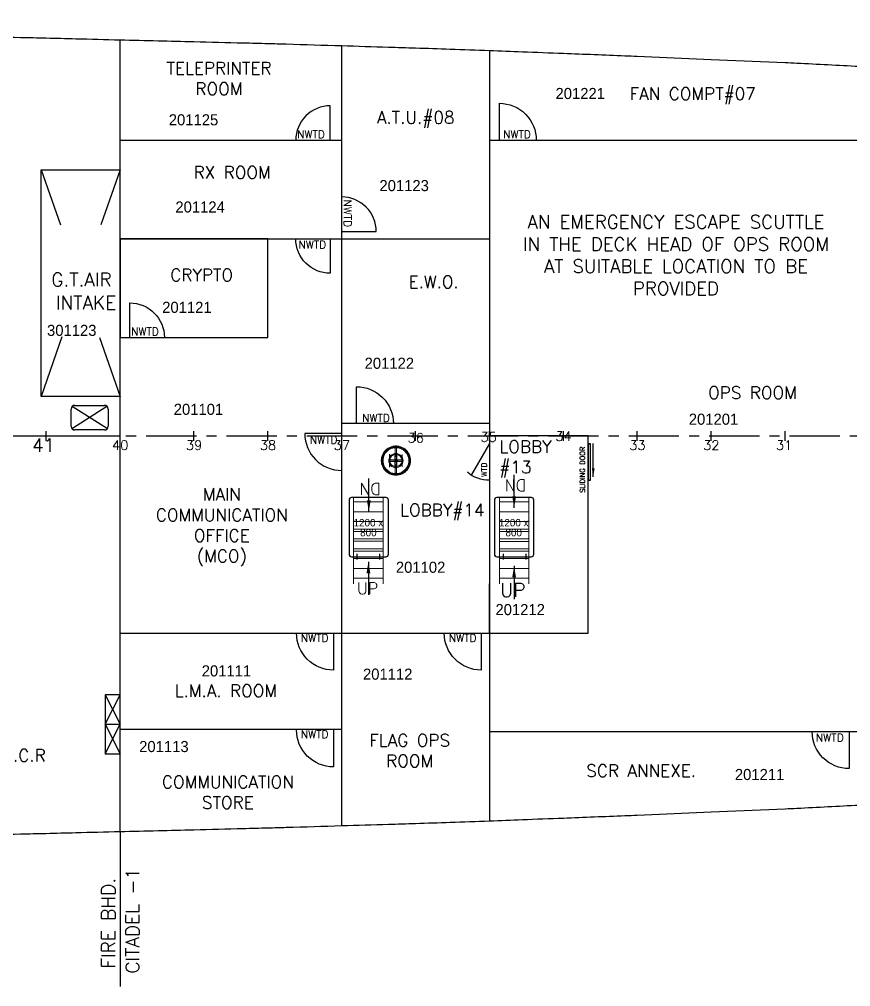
# Model space of a CAD drawing. Header units: inches. Extents: x -439515 to 169029, y 81280 to 226722.
# Drawn here: x 92598 to 107066, y 81280 to 98107 of the extents above; entities that cross this region are included whole.
import ezdxf
from ezdxf.enums import TextEntityAlignment as Align

# ---------------------------------------------------------------- set-up
doc = ezdxf.new("R2010")
doc.units = ezdxf.units.IN
doc.header["$LTSCALE"] = 700
doc.header["$MEASUREMENT"] = 0
doc.linetypes.add('CENTER', pattern=[2, 1.25, -0.25, 0.25, -0.25])
for name, color, linetype in [('00', 7, 'Continuous'), ('01', 7, 'Continuous'), ('2 DECK', 7, 'Continuous'), ('COMPT.NOS', 4, 'Continuous'), ('COMPTNAME', 7, 'Continuous'), ('Escape scuttle', 30, 'Continuous'), ('Escape scuttle-RefEdit0', 30, 'Continuous'), ('HATCHES', 7, 'Continuous'), ('LIGHT_BULKHEADS', 7, 'Continuous')]:
    doc.layers.add(name, color=color, linetype=linetype)
doc.layers.add('LADDER', color=7, linetype='Continuous', lineweight=15)
doc.styles.add('ROMANS', font='romans')
doc.styles.add('style1', font='romans.shx', dxfattribs={"height": 250})
doc.dimstyles.new('Copy(2) of Standard', dxfattribs={"dimtxt": 200, "dimasz": 150, "dimexe": 25, "dimexo": 25, "dimgap": 50, "dimtad": 2, "dimdec": 0, "dimzin": 0, "dimdsep": 46, "dimtxsty": 'Standard', "dimcen": 0, "dimclrd": 40, "dimclre": 40, "dimadec": 0, "dimazin": 0, "dimtfac": 1, "dimtdec": 0, "dimtmove": 2, "dimatfit": 3, "dimfxl": 1, "dimtolj": 1, "dimtzin": 0, "dimarcsym": 0})
doc.dimstyles.get("Standard").update_dxf_attribs({"dimtxt": 150.18, "dimasz": 200.18, "dimexe": 0.8, "dimexo": 0.625, "dimgap": 0.09, "dimtad": 0, "dimtih": 1, "dimtoh": 1, "dimdec": 0, "dimzin": 0, "dimdsep": 46, "dimtxsty": 'Standard', "dimcen": 8.09, "dimclrd": 40, "dimclre": 40, "dimadec": 0, "dimazin": 0, "dimtfac": 1, "dimtdec": 0, "dimtofl": 0, "dimtmove": 0, "dimatfit": 3, "dimfxl": 1, "dimtolj": 1, "dimtzin": 0, "dimarcsym": 0})

# ---------------------------------------------------------------- blocks, each defined once
blk = doc.blocks.new('ser4')
at = {"linetype": 'Continuous'}
blk.add_lwpolyline([(-159594, 145730), (-159965, 146373)], dxfattribs=at)
blk.add_arc((-159594, 145780), 700, 90, 130, dxfattribs=at)
blk = doc.blocks.new('3DFG')
at = {"color": 6, "linetype": 'Continuous'}
for p, q in [((166263, 174508), (166563, 175108)), ((166263, 175108), (166563, 174508)), ((166263, 173908), (166563, 174508)), ((166263, 174508), (166563, 173908))]:
    blk.add_line(p, q, dxfattribs=at)
at = {"color": 6}
blk.add_line((166263, 174508), (166563, 174508), dxfattribs=at)
at = {"layer": '01', "color": 6, "linetype": 'ByBlock'}
blk.add_lwpolyline([(166263, 173908), (166563, 173908), (166563, 175108), (166263, 175108)], close=True, dxfattribs=at)
blk = doc.blocks.new('DLN', base_point=(36758, 6815))
at = {"linetype": 'Continuous'}
blk.add_lwpolyline([(37258, 6815), (37258, 7815, 0.414214), (36258, 6815)], format="xyb", dxfattribs=at)
blk = doc.blocks.new('A$C49E2739F')
at = {"layer": 'LADDER', "color": 3}
for p, q in [((112, 600), (1312, 600)), ((200, 600), (200, 0)), ((400, 600), (400, 0)), ((600, 600), (600, 0)), ((800, 600), (800, 0)), ((1000, 600), (1000, 0)), ((1200, 600), (1200, 0)), ((112, 0), (1312, 0))]:
    blk.add_line(p, q, dxfattribs=at)
blk = doc.blocks.new('A$C1959151D')
at = {"layer": 'Escape scuttle-RefEdit0', "color": 3, "lineweight": 0}
for p, q in [((285, 554), (285, 559)), ((309, 559), (285, 559)), ((297, 421), (297, 441)), ((297, 441), (297, 421)), ((308, 423), (310, 322)), ((309, 554), (309, 559)), ((153, 297), (173, 297)), ((173, 297), (153, 297)), ((171, 308), (272, 310)), ((272, 310), (272, 284)), ((317, 317), (277, 317)), ((277, 277), (317, 277)), ((310, 322), (284, 322)), ((286, 171), (284, 272)), ((284, 272), (310, 272)), ((285, 309), (285, 285)), ((286, 309), (285, 309)), ((285, 285), (286, 285)), ((309, 278), (285, 278)), ((285, 272), (285, 278)), ((285, 272), (309, 272)), ((286, 309), (286, 285)), ((291, 309), (286, 309)), ((286, 285), (291, 285)), ((303, 321), (291, 321)), ((291, 278), (291, 321)), ((291, 309), (291, 285)), ((297, 309), (291, 309)), ((291, 285), (297, 285)), ((291, 278), (303, 278)), ((297, 309), (297, 285)), ((303, 309), (297, 309)), ((297, 285), (303, 285)), ((303, 278), (303, 321)), ((303, 285), (303, 309)), ((308, 309), (303, 309)), ((303, 285), (308, 285)), ((308, 285), (308, 309)), ((309, 309), (308, 309)), ((308, 285), (309, 285)), ((309, 285), (309, 309)), ((309, 285), (309, 309)), ((309, 272), (309, 278)), ((322, 284), (322, 310)), ((423, 286), (322, 284)), ((421, 297), (441, 297)), ((441, 297), (421, 297)), ((285, 40), (285, 35)), ((285, 35), (309, 35)), ((297, 173), (297, 153)), ((297, 153), (297, 173)), ((297, 0), (297, 35)), ((297, 0), (297, 35)), ((297, 16), (297, 22)), ((297, 16), (297, 22)), ((297, 0), (297, 15)), ((297, 0), (297, 15)), ((309, 40), (309, 35))]:
    blk.add_line(p, q, dxfattribs=at)
for points in [[(231, 587), (264, 592), (297, 594), (330, 592), (363, 587), (395, 577), (426, 565), (455, 548), (482, 529), (507, 507), (529, 482), (548, 455), (565, 426), (577, 395), (587, 363), (592, 330), (594, 297), (592, 264), (587, 231), (577, 199), (565, 168), (548, 139), (529, 112), (507, 87), (482, 65), (455, 46), (426, 29), (395, 17), (363, 7), (330, 2), (297, 0)], [(231, 587), (264, 592), (297, 594), (330, 592), (363, 587), (395, 577), (426, 565), (455, 548), (482, 529), (507, 507), (529, 482), (548, 455), (565, 426), (577, 395), (587, 363), (592, 330), (594, 297), (592, 264), (587, 231), (577, 199), (565, 168), (548, 139), (529, 112), (507, 87), (482, 65), (455, 46), (426, 29), (395, 17), (363, 7), (330, 2), (297, 0)], [(285, 594), (285, 554), (309, 554), (309, 594), (285, 594)], [(231, 7), (199, 17), (168, 29), (139, 46), (112, 65), (87, 87), (65, 112), (46, 139), (29, 168), (17, 199), (7, 231), (2, 264), (0, 297), (2, 330), (7, 363), (17, 395), (29, 426), (46, 455), (65, 482), (87, 507), (112, 529), (139, 548), (168, 565), (199, 577), (231, 587)], [(231, 7), (199, 17), (168, 29), (139, 46), (112, 65), (87, 87), (65, 112), (46, 139), (29, 168), (17, 199), (7, 231), (2, 264), (0, 297), (2, 330), (7, 363), (17, 395), (29, 426), (46, 455), (65, 482), (87, 507), (112, 529), (139, 548), (168, 565), (199, 577), (231, 587)], [(360, 572), (329, 577), (297, 579), (265, 577), (234, 572), (204, 563), (175, 551), (147, 536), (121, 518), (97, 497), (76, 473), (58, 447), (43, 419), (31, 390), (22, 360), (17, 329), (15, 297), (17, 265), (22, 234), (31, 204), (43, 175), (58, 147), (76, 121), (97, 97), (121, 76), (147, 58), (175, 43), (204, 31), (234, 22), (265, 17), (297, 15), (297, 0), (264, 2), (231, 7)], [(235, 23), (204, 32), (175, 44), (148, 59), (122, 78), (99, 99), (78, 122), (59, 148), (44, 175), (32, 204), (23, 235), (18, 266), (16, 297), (18, 328), (23, 359), (32, 390), (44, 419), (59, 446), (78, 472), (99, 495), (122, 516), (148, 535), (175, 550), (204, 562), (235, 571)], [(358, 565), (328, 570), (297, 572), (266, 570), (236, 565), (206, 556), (178, 545), (151, 530), (126, 512), (103, 491), (82, 468), (64, 443), (49, 416), (38, 388), (29, 358), (24, 328), (22, 297), (24, 266), (29, 236), (38, 206), (49, 178), (64, 151), (82, 126), (103, 103), (126, 82), (151, 64), (178, 49), (206, 38), (236, 29), (266, 24), (297, 22), (297, 16), (266, 18), (235, 23)], [(360, 552), (329, 557), (297, 559), (265, 557), (234, 552), (204, 542), (175, 529), (148, 513), (123, 493), (101, 471), (81, 446), (65, 419), (52, 390), (42, 360), (37, 329), (35, 297), (37, 265), (42, 234), (52, 204), (65, 175), (81, 148), (101, 123), (123, 101), (148, 81), (175, 65), (204, 52), (234, 42), (265, 37), (297, 35), (297, 0), (264, 2), (231, 7)], [(167, 421), (167, 173), (173, 173), (173, 421), (167, 421)], [(235, 571), (266, 576), (297, 578), (328, 576), (359, 571), (390, 562), (419, 550), (446, 535), (472, 516), (495, 495), (516, 472), (535, 446), (550, 419), (562, 390), (571, 359), (576, 328), (578, 297), (576, 266), (571, 235), (562, 204), (550, 175), (535, 148), (516, 122), (495, 99), (472, 78), (446, 59), (419, 44), (390, 32), (359, 23), (328, 18), (297, 16)], [(285, 559), (277, 322), (277, 317)], [(277, 317), (285, 554), (309, 554), (317, 317)], [(284, 322), (286, 423), (308, 423)], [(317, 317), (317, 322), (309, 559)], [(358, 29), (388, 38), (416, 49), (443, 64), (468, 82), (491, 103), (512, 126), (530, 151), (545, 178), (556, 206), (565, 236), (570, 266), (572, 297), (570, 328), (565, 358), (556, 388), (545, 416), (530, 443), (512, 468), (491, 491), (468, 512), (443, 530), (416, 545), (388, 556), (358, 565)], [(360, 22), (390, 31), (419, 43), (447, 58), (473, 76), (497, 97), (518, 121), (536, 147), (551, 175), (563, 204), (572, 234), (577, 265), (579, 297), (577, 329), (572, 360), (563, 390), (551, 419), (536, 447), (518, 473), (497, 497), (473, 518), (447, 536), (419, 551), (390, 563), (360, 572)], [(360, 42), (390, 52), (419, 65), (446, 81), (471, 101), (493, 123), (513, 148), (529, 175), (542, 204), (552, 234), (557, 265), (559, 297), (557, 329), (552, 360), (542, 390), (529, 419), (513, 446), (493, 471), (471, 493), (446, 513), (419, 529), (390, 542), (360, 552)], [(421, 421), (421, 173), (427, 173), (427, 421), (421, 421)], [(272, 284), (171, 286), (171, 308)], [(173, 316), (173, 310), (421, 310), (421, 316), (173, 316)], [(173, 284), (173, 278), (421, 278), (421, 284), (173, 284)], [(272, 284), (274, 284), (274, 310), (272, 310)], [(277, 277), (277, 272), (285, 35)], [(317, 277), (309, 40), (285, 40), (277, 277)], [(284, 322), (284, 320), (310, 320), (310, 322)], [(310, 272), (310, 274), (284, 274), (284, 272)], [(310, 272), (308, 171), (286, 171)], [(309, 35), (317, 272), (317, 277)], [(322, 310), (320, 310), (320, 284), (322, 284)], [(322, 310), (423, 308), (423, 286)], [(285, 40), (285, 0), (309, 0), (309, 40), (285, 40)], [(297, 35), (329, 37), (360, 42)], [(297, 22), (328, 24), (358, 29)], [(297, 15), (329, 17), (360, 22)]]:
    blk.add_lwpolyline(points, dxfattribs=at)
for points in [[(297, 22, 0.999999), (297, 572, 0.999999), (297, 22, 0.999999)], [(297, 272, 1), (297, 322, 1), (297, 272, 1)], [(297, 272, 1), (297, 322, 1), (297, 272, 1)], [(297, 272, 1), (297, 322, 1), (297, 272, 1)], [(297, 285, 1), (297, 309, 1), (297, 285, 1)]]:
    blk.add_lwpolyline(points, format="xyb", dxfattribs=at)
for radius, start, end in [(144, 90, 180.0001), (124, 90, 180), (144, 359.9999, 90), (124, 0, 90), (144, 179.9999, 270), (124, 180, 270), (144, 270, 0.0001), (124, 270, 0)]:
    blk.add_arc((297, 297), radius, start, end, dxfattribs=at)

msp = doc.modelspace()

# ---------------------------------------------------------------- hatches: boundary and pattern name
at = {"linetype": 'ByBlock', "lineweight": -2, "ltscale": 0.2}
h = msp.add_hatch(color=0, dxfattribs=at)
edge = h.paths.add_edge_path()
edge.add_arc((102503.9, 90719.1), 8.39, 0, 360)
h = msp.add_hatch(color=0, dxfattribs=at)
edge = h.paths.add_edge_path()
edge.add_arc((102503.9, 90092.9), 8.39, 0, 360)

# ---------------------------------------------------------------- linework, layer by layer
at = {"color": 7}
for p, q in [((94350.4, 83973.6), (94350.4, 97744.8)), ((98208.6, 84074.8), (98208.6, 97643.6)), ((100780.7, 97559.6), (100780.7, 84158.8)), ((100780.7, 96003.5), (107211, 96003.5)), ((94350.4, 94288.7), (100780.7, 94288.7)), ((93064.3, 90773.5), (93064.3, 90944.9)), ((94350.4, 90773.5), (94350.4, 90944.9)), ((95636.5, 90773.5), (95636.5, 90944.9)), ((96922.5, 90773.5), (96922.5, 90944.9)), ((98208.6, 90773.5), (98208.6, 90944.9)), ((99494.7, 90773.5), (99494.7, 90944.9)), ((100780.7, 90773.5), (100780.7, 90944.9)), ((102066.8, 90773.5), (102066.8, 90944.9)), ((103352.8, 90773.5), (103352.8, 90944.9)), ((104638.9, 90773.5), (104638.9, 90944.9)), ((105925, 90773.5), (105925, 90944.9)), ((94350.4, 87429.7), (100780.7, 87429.7)), ((107211, 85715), (100780.7, 85715))]:
    msp.add_line(p, q, dxfattribs=at)
at = {"color": 42}
for p, q in [((94350.4, 96003.5), (98208.6, 96003.5)), ((98208.6, 85752.3), (94350.4, 85752.3))]:
    msp.add_line(p, q, dxfattribs=at)
at = {"color": 6}
for p, q in [((92978.6, 91545.1), (92978.6, 95489)), ((92978.6, 91545.1), (92978.6, 95489)), ((92978.6, 95489), (94350.4, 95489)), ((92978.6, 95489), (93311.7, 94531.3)), ((94350.4, 95489), (94017.9, 94533.1)), ((93340.1, 92584.4), (92978.6, 91545.1)), ((93992.9, 92572.9), (94350.4, 91545.1)), ((94350.4, 91545.1), (92978.6, 91545.1)), ((93515.7, 91376.7), (94129.9, 90990.6)), ((93564, 91392), (94078.4, 91392)), ((93499.7, 91027.6), (93499.7, 91327.7)), ((94118.7, 91369.4), (93522.9, 90986.7)), ((94142.7, 91327.7), (94142.7, 91027.6)), ((94078.4, 90963.3), (93564, 90963.3))]:
    msp.add_line(p, q, dxfattribs=at)
at = {"color": 5, "linetype": 'CENTER'}
msp.add_line((13603.7, 90859.2), (147274.5, 90859.2), dxfattribs=at)
msp.add_line((87920.1, 90859.2), (94350.4, 90859.2))
at = {"color": 7}
msp.add_lwpolyline([(94350.4, 92574), (96922.5, 92574), (96922.5, 94288.7), (94350.4, 94288.7)], close=True, dxfattribs=at)
at = {"linetype": 'Continuous'}
for points in [[(98465.8, 91073.6), (98465.8, 91716.6, -0.4142136), (99108.8, 91073.6)], [(98208.6, 90902.1), (97565.6, 90902.1, 0.4142136), (98208.6, 90259)], [(98064.5, 87429.7), (98064.5, 86786.7, -0.4142136), (97421.4, 87429.7)], [(100636.6, 87429.7), (100636.6, 86786.7, -0.4142136), (99993.6, 87429.7)], [(98064.5, 85746.5), (98064.5, 85103.5, -0.4142136), (97421.4, 85746.5)]]:
    msp.add_lwpolyline(points, format="xyb", dxfattribs=at)
at = {"color": 0, "linetype": 'ByBlock', "lineweight": -2, "ltscale": 0.2}
msp.add_lwpolyline([(102534.7, 90727.5), (102534.7, 90084.5), (102503.9, 90084.5), (102503.9, 90727.5)], close=True, dxfattribs=at)
for centre in [(102503.9, 90719.1), (102503.9, 90092.9)]:
    msp.add_circle(centre, 8.39, dxfattribs=at)
at = {"color": 6}
for centre, start, end in [((93564, 91327.7), 90, 180), ((94078.4, 91327.7), 0, 90), ((93564, 91027.6), 180, 270), ((94078.4, 91027.6), 270, 0)]:
    msp.add_arc(centre, 64.3, start, end, dxfattribs=at)
at = {"layer": '00', "color": 1}
for points in [[(100780.7, 91073.6), (98208.6, 91073.6)], [(100780.7, 87429.7), (102495.5, 87429.7), (102495.5, 90859.2), (100780.7, 90859.2)]]:
    msp.add_lwpolyline(points, dxfattribs=at)
at = {"layer": '01', "linetype": 'ByBlock'}
msp.add_line((100780.7, 87429.7), (100780.7, 88287.1), dxfattribs=at)
at = {"layer": '01', "color": 4, "linetype": 'ByBlock'}
msp.add_line((94350.4, 83973.6), (94350.4, 81279.8), dxfattribs=at)
at = {"layer": '2 DECK', "color": 7}
for points in [[(108082.4, 97239.3, 0.0002848), (107211, 97285.2, 0.0003801), (106130.8, 97340.8, 0.0019956), (105925, 97350.4), (104638.9, 97405.3), (103352.8, 97460.1, 0.0008319), (103138.5, 97468.9, 0.0001664), (102066.8, 97510.7, 0.0001664), (101352.4, 97538.1, 0.000208), (100780.7, 97559.6, 0.0006242), (100094.8, 97584.2, 0.0007135), (99494.7, 97604.2, 0.0002855), (99020.9, 97619, 0.0001665), (98208.6, 97643.6, 0.0001665), (97244.1, 97672.2, 0.0004996), (96922.5, 97681.3, 0.0004997), (96493.9, 97692.6, 0.0002498), (95636.5, 97713.9, 0.0001618), (95012.4, 97728.9, -0.0001525), (94350.4, 97744.8, -0.0006478), (93578.8, 97764.5, 0.0009717), (93064.3, 97777.4, 0.0008947), (92616.4, 97786.9, -0.0004782), (91778.3, 97803.9, -0.0004454)], [(108082.4, 84479.2, -0.0002848), (107211, 84433.2, -0.0003801), (106130.8, 84377.6, -0.0019956), (105925, 84368), (104638.9, 84313.1), (103352.8, 84258.3, -0.0008319), (103138.5, 84249.5, -0.0001664), (102066.8, 84207.7, -0.0001664), (101352.4, 84180.3, -0.000208), (100780.7, 84158.8, -0.0006242), (100094.8, 84134.2, -0.0007135), (99494.7, 84114.2, -0.0002855), (99020.9, 84099.4, -0.0001665), (98208.6, 84074.8, -0.0001665), (97244.1, 84046.2, -0.0004996), (96922.5, 84037.1, -0.0004997), (96493.9, 84025.8, -0.0002498), (95636.5, 84004.5, -0.0001618), (95012.4, 83989.5, 0.0001525), (94350.4, 83973.6, 0.0006478), (93578.8, 83953.9, -0.0009717), (93064.3, 83941, -0.0008947), (92616.4, 83931.5, 0.0004782), (91778.3, 83914.5, 0.0004454)]]:
    msp.add_lwpolyline(points, format="xyb", dxfattribs=at)
at = {"layer": 'HATCHES', "color": 1}
for points in [[(98980.2, 89787.5), (98380.1, 89787.5, 0.4142136), (98337.2, 89744.6), (98337.2, 88801.5, 0.4142136), (98380.1, 88758.6), (98980.2, 88758.6, 0.4142136), (99023.1, 88801.5), (99023.1, 89744.6, 0.4142136)], [(101509.5, 89787.5), (100909.3, 89787.5, 0.4142136), (100866.5, 89744.6), (100866.5, 88801.5, 0.4142136), (100909.3, 88758.6), (101509.5, 88758.6, 0.4142136), (101552.4, 88801.5), (101552.4, 89744.6, 0.4142136)]]:
    msp.add_lwpolyline(points, format="xyb", close=True, dxfattribs=at)
at = {"layer": 'LIGHT_BULKHEADS'}
for p, q in [((98475.6, 88710.7), (98475.6, 88806.9)), ((98872.1, 88710.7), (98872.1, 88806.9)), ((101017.5, 88806.8), (101017.5, 88710.5)), ((101414, 88806.8), (101414, 88710.5))]:
    msp.add_line(p, q, dxfattribs=at)

# ---------------------------------------------------------------- block references
at = {"color": 7}
for p, xscale, yscale, zscale in [((97709.9, 96003.5), 0.6001624999600753, 0.6001624999600753, 0.6001624999999999), ((101273.7, 96003.5), -0.6430312499999998, 0.6430312499999998, 0.6430312499999998), ((94822, 92574), -0.6001624999600753, 0.6001624999600753, 0.6001624999999999)]:
    msp.add_blockref('DLN', p, dxfattribs=dict(at, xscale=xscale, yscale=yscale, zscale=zscale))
for p, xscale, yscale, zscale, rotation in [((98208.6, 94717.4), 0.6001624999600753, 0.6001624999600753, 0.6001624999999999, 270), ((97709.9, 94288.7), -0.6001624999600753, 0.6001624999600753, 0.6001624999999999, 180), ((106718, 85715), -0.6430312499999998, 0.6430312499999998, 0.6430312499999998, 180)]:
    msp.add_blockref('DLN', p, dxfattribs=dict(at, xscale=xscale, yscale=yscale, zscale=zscale, rotation=rotation))
at = {"layer": '00', "xscale": -0.8573749999999999, "yscale": 0.8573749999999999, "zscale": 0.8573749999999999, "rotation": 180}
msp.add_blockref('ser4', (237612.6, 215676), dxfattribs=at)
at = {"layer": '01', "linetype": 'ByBlock', "xscale": 0.8573749999999999, "yscale": 0.8573749999999999, "zscale": 0.8573749999999999}
msp.add_blockref('3DFG', (-48456.3, -63774.1), dxfattribs=at)
at = {"layer": 'Escape scuttle', "linetype": 'Continuous', "ltscale": 0.2, "xscale": 0.8573749999999999, "yscale": 0.8573749999999999, "zscale": 0.8573749999999999}
msp.add_blockref('A$C1959151D', (98897.1, 90175.8), dxfattribs=at)
at = {"layer": 'LIGHT_BULKHEADS', "color": 3, "extrusion": (0, 0, -1), "xscale": 0.8573749999999999, "yscale": 0.8573749999999999, "zscale": -0.8573749999999999, "rotation": 270}
for p in [(-98930.6, 89885), (-101466.5, 89883.6), (-98930.6, 89412.1), (-101466.5, 89412.1)]:
    msp.add_blockref('A$C49E2739F', p, dxfattribs=at)

# ---------------------------------------------------------------- texts
at = {"color": 7, "style": 'ROMANS'}
for p in [(97433.3, 96038.1, 0), (101018.5, 96038.1, 0), (97455.6, 94118.6, 0), (94545.4, 92608.6, 0), (98564.5, 91106, 0), (97654.5, 90725, 0), (97499.2, 87278.9, 0), (100071.3, 87278.9, 0), (97499.2, 85601.4, 0), (106462.9, 85542.1, 0)]:
    msp.add_text('NWTD', height=135.47, dxfattribs=at).set_placement(p)
for s, height, rotation, p in [('NWTD', 135.47, 270, (98243.3, 94971.7, 0)), ('WTD', 94.83, 90, (100733.5, 90147.5, 0))]:
    msp.add_text(s, height=height, rotation=rotation, dxfattribs=at).set_placement(p)
for s, height, p in [('36', 165.04, (99497.3, 90825.4)), ('34', 165.04, (102068.9, 90855.5)), ('41', 231.49, (93018, 90698.7)), ('40', 165.04, (94353, 90698.7)), ('39', 165.04, (95639.1, 90698.7)), ('38', 165.04, (96925.1, 90698.7)), ('37', 165.04, (98211.2, 90698.7)), ('33', 165.04, (103355.4, 90698.7)), ('32', 165.04, (104641.5, 90698.7)), ('31', 165.04, (105908, 90698.7))]:
    msp.add_text(s, height=height, dxfattribs=at).set_placement(p, align=Align.MIDDLE)
msp.add_text('35', height=165.04, dxfattribs=at).set_placement((100765.6, 90758.9), align=Align.CENTER)
at = {"style": 'ROMANS'}
msp.add_text('UP', height=240.06, dxfattribs=at).set_placement((100964.9, 88058.2))
at = {"color": 7, "style": 'ROMANS'}
for s, p in [('FIRE BHD.', (94266.2, 83173.8)), ('CITADEL -1', (94685.7, 83346.7))]:
    msp.add_text(s, height=235.78, rotation=90, dxfattribs=at).set_placement(p, align=Align.RIGHT)
at = {"color": 1, "insert": (104026.2, 94003.6), "char_height": 342.95, "width": 5860.579, "attachment_point": 5, "style": 'ROMANS'}
msp.add_mtext('{\\H0.675x;AN EMERGENCY ESCAPE SCUTTLE IN THE DECK HEAD OF OPS ROOM AT SUITABLE LOCATION TO BE PROVIDED}', dxfattribs=at)
at = {"insert": (102355.7, 89868.7), "char_height": 85.738, "width": 927.512, "attachment_point": 1, "rotation": 90}
msp.add_mtext('{\\Fromans.shx|c0;SLIDING DOOR}', dxfattribs=at)
at = {"layer": '01', "color": 0, "style": 'ROMANS'}
for p in [(98887.9, 90038.4), (101417.2, 90100)]:
    msp.add_text('DN', height=201.59, rotation=180, dxfattribs=at).set_placement(p)
msp.add_text('UP', height=201.59, dxfattribs=at).set_placement((98473.7, 88106))
at = {"layer": 'COMPT.NOS', "color": 4, "linetype": 'ByBlock', "char_height": 192.91, "width": 1570.243, "attachment_point": 1}
for s, insert in [('201221', (101929.3, 96913.5)), ('201125', (95198.8, 96455.6)), ('201123', (98864.8, 95311)), ('201124', (95313.3, 94939.1)), ('201121', (95084.2, 93193.5)), ('301123', (93079.4, 92792.9)), ('201122', (98607, 92220.6)), ('201101', (95284.7, 91419.4)), ('201201', (104249.2, 91247.7)), ('201102', (99151.2, 88672.4)), ('201212', (100884.1, 87936)), ('201111', (95771.6, 86869.6)), ('201112', (98578.4, 86812.4)), ('201113', (94683.3, 85553.3)), ('201211', (105051.1, 85066.9))]:
    msp.add_mtext(s, dxfattribs=dict(at, insert=insert))
at = {"layer": 'COMPTNAME', "linetype": 'ByBlock', "style": 'style1'}
for s, p in [('FAN COMPT#07', (103220.1, 96705.2)), ('SCR ANNEXE.', (102465.1, 84928.4))]:
    msp.add_text(s, height=214.344, dxfattribs=at).set_placement(p)
at = {"layer": 'COMPTNAME', "color": 7}
for s, height, style, p in [('A.T.U.#08', 214.34, 'style1', (100172.2, 96293.1)), ('RX ROOM', 214.34, 'style1', (96971.5, 95335.9)), ('CRYPTO', 214.34, 'style1', (96317.5, 93553.4)), ('G.T.AIR', 235.78, 'ROMANS', (94204.9, 93462.7)), ('E.W.O.', 214.34, 'style1', (100245.3, 93432.7)), ('INTAKE', 235.78, 'ROMANS', (94283.4, 93059.8)), ('LOBBY#14', 214.34, 'style1', (100694.1, 89464.3))]:
    msp.add_text(s, height=height, dxfattribs=dict(at, style=style)).set_placement(p, align=Align.RIGHT)
at = {"layer": 'COMPTNAME', "style": 'style1'}
msp.add_text('OPS ROOM', height=214.34, dxfattribs=at).set_placement((106129.2, 91504.3), align=Align.RIGHT)
msp.add_text('FORD T.C.R', height=214.34, dxfattribs=at).set_placement((92248, 85302.3), align=Align.MIDDLE)
at = {"layer": 'COMPTNAME', "color": 7, "style": 'style1'}
for s, insert, char_height, width, attachment_point in [('TELEPRINTER\\PROOM', (96072.2, 97077.8), 214.344, 3429.5, 5), ('LOBBY\\P#13', (100951.4, 90781.5), 214.34, 1386.842, 1), ('MAIN COMMUNICATION OFFICE\\P(MCO)', (96121.9, 89270.7), 214.344, 3343.763, 5), ('L.M.A. ROOM', (96191.4, 86426.5), 214.344, 7625.693, 5), ('FLAG OPS ROOM', (99391.2, 85386), 214.344, 2095.806, 5), ('COMMUNICATION\\PSTORE', (96227.2, 84661.4), 214.344, 6863.124, 5)]:
    msp.add_mtext(s, dxfattribs=dict(at, insert=insert, char_height=char_height, width=width, attachment_point=attachment_point))
at = {"layer": 'HATCHES', "char_height": 128.61, "width": 555.322, "attachment_point": 5, "line_spacing_factor": 0.8}
for insert in [(98672.7, 89263.7), (101201.9, 89263.7)]:
    msp.add_mtext('1200 x 800', dxfattribs=dict(at, insert=insert))

# ---------------------------------------------------------------- leaders
at = {"color": 3}
for points in [[(98680.2, 89542.1), (98680.2, 90119.7)], [(101209.4, 89607.2), (101209.4, 90184.9)], [(98673.4, 88672), (98673.4, 88094.4)], [(101209.3, 88599), (101209.3, 88021.3)]]:
    msp.add_leader(points, dimstyle='Standard', dxfattribs=at)
at = {"layer": 'HATCHES', "lineweight": -2}
msp.add_leader([(102586.4, 90148.3), (102586.4, 90726)], dimstyle='Copy(2) of Standard', dxfattribs=at)

doc.saveas('drawing.dxf')
